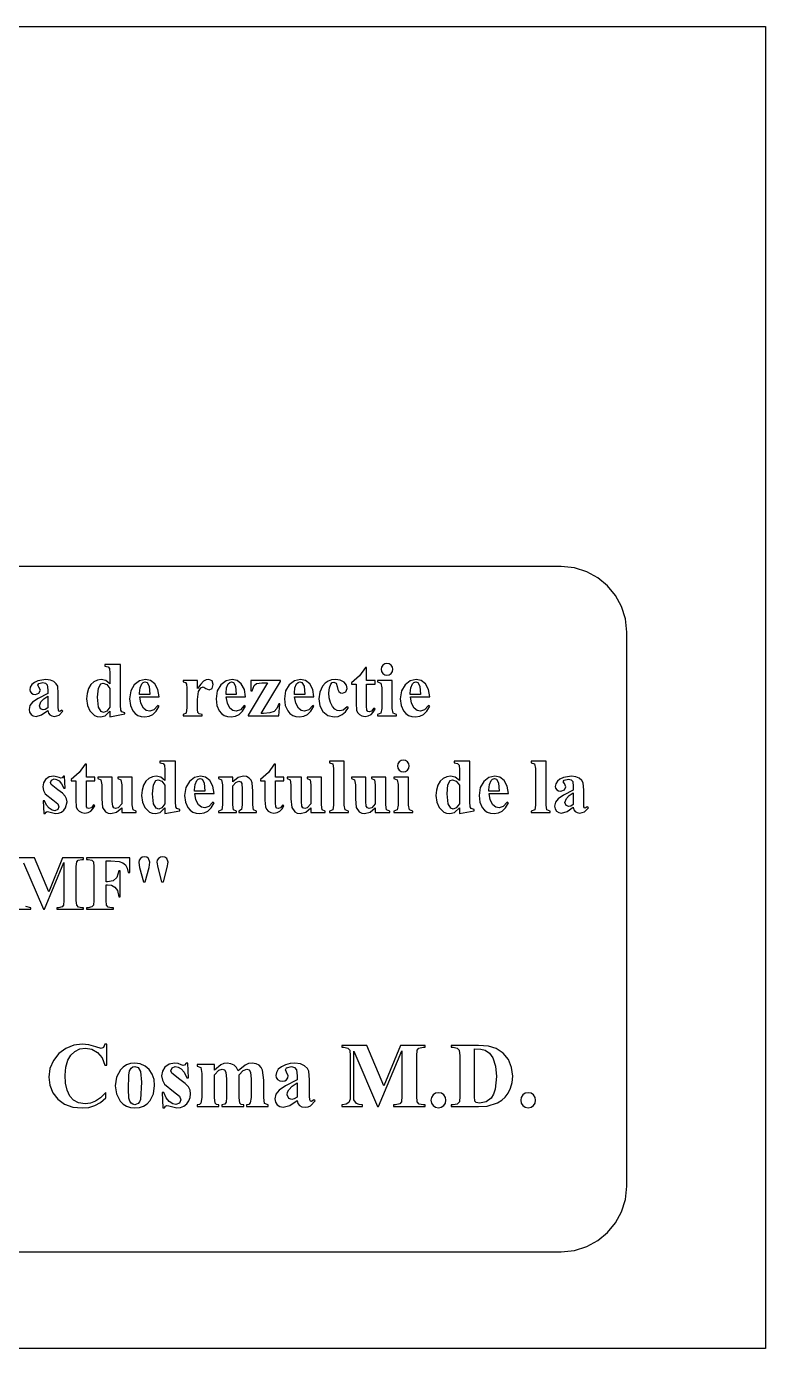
# Model space of a CAD drawing. Extents: x 59 to 205, y 231 to 301.
# Drawn here: x 165.7 to 204.8, y 230.6 to 300.6 of the extents above; entities that cross this region are included whole.
import ezdxf

# ---------------------------------------------------------------- set-up
doc = ezdxf.new("R2010")
doc.units = 0
doc.layers.add('Layer_1', color=7, linetype='CONTINUOUS')

msp = doc.modelspace()

# ---------------------------------------------------------------- linework, layer by layer
at = {"layer": 'Layer_1', "color": 7}
msp.add_lwpolyline([(58.860758, 300.593642), (204.841235, 300.593642), (204.841235, 230.61317), (58.860758, 230.61317), (58.860758, 300.593642)], close=True, dxfattribs=at)
at = {"layer": 'Layer_1', "color": 1}
msp.add_lwpolyline([(141.232379, 235.740638), (194.025574, 235.740638), (194.725796, 235.810814), (195.377203, 236.012187), (195.966064, 236.331028), (196.478648, 236.753605), (196.901226, 237.26619), (197.220067, 237.85505), (197.42144, 238.506457), (197.491615, 239.20668), (197.491615, 268.533537), (197.42144, 269.23376), (197.220067, 269.885167), (196.901226, 270.474028), (196.478648, 270.986612), (195.966064, 271.409189), (195.377203, 271.72803), (194.725796, 271.929403), (194.025574, 271.999579), (141.232379, 271.999579)], dxfattribs=at)
at = {"layer": 'Layer_1', "color": 7}
for points in [[(169.85313, 266.813192), (169.85313, 266.728859), (170.033377, 266.700746), (170.105036, 266.615306), (170.123225, 266.357338), (170.123225, 265.793444), (169.901085, 265.975348), (169.663511, 266.027711), (169.462161, 265.997005), (169.273801, 265.905343), (169.112877, 265.754023), (168.989925, 265.543745), (168.91213, 265.289914), (168.886299, 265.004105), (168.928112, 264.655748), (169.053868, 264.366348), (169.299168, 264.126552), (169.449916, 264.066619), (169.619414, 264.046644), (169.869115, 264.10893), (170.123225, 264.342647), (170.123225, 264.046644), (170.912564, 264.200986), (170.912564, 264.26658), (170.754918, 264.306819), (170.694835, 264.404383), (170.682708, 264.662351), (170.682708, 266.812642), (170.682708, 266.813192), (169.85313, 266.813192), (169.85313, 266.813192)], [(183.651703, 266.654995), (183.341919, 266.217331), (182.914174, 265.843606), (182.914174, 265.773601), (183.158364, 265.773601), (183.158364, 264.764327), (183.178207, 264.396664), (183.23422, 264.280099), (183.334203, 264.174527), (183.471467, 264.10126), (183.635715, 264.07696), (183.805008, 264.10093), (183.949111, 264.17285), (184.067982, 264.292737), (184.161577, 264.460607), (184.101492, 264.504705), (183.982069, 264.356295), (183.855651, 264.306819), (183.785645, 264.334378), (183.731628, 264.410445), (183.717847, 264.620458), (183.717847, 265.773601), (184.161577, 265.773601), (184.161577, 265.971487), (183.717847, 265.971487), (183.717847, 266.654995), (183.651703, 266.654995), (183.651703, 266.654995)], [(184.792716, 266.877135), (184.674358, 266.854093), (184.574987, 266.785083), (184.507579, 266.68571), (184.485139, 266.567351), (184.507579, 266.448718), (184.574987, 266.349069), (184.674358, 266.281661), (184.792716, 266.259221), (184.911351, 266.281661), (185.010998, 266.349069), (185.079733, 266.448718), (185.1025, 266.567351), (185.08006, 266.68571), (185.012652, 266.785083), (184.912678, 266.854093), (184.792716, 266.877135), (184.792716, 266.877135)], [(166.735455, 266.027711), (166.312122, 265.957709), (166.130613, 265.872049), (165.994072, 265.755412), (165.908541, 265.622207), (165.879969, 265.482009), (165.901152, 265.386492), (165.964306, 265.303967), (166.060146, 265.246945), (166.175972, 265.227899), (166.365592, 265.295697), (166.440005, 265.46382), (166.363938, 265.629736), (166.307714, 265.733915), (166.360077, 265.817698), (166.573398, 265.875577), (166.717816, 265.833684), (166.803256, 265.737773), (166.827508, 265.472086), (166.827508, 265.284123), (166.318351, 265.028215), (166.026042, 264.828267), (165.888022, 264.647435), (165.841937, 264.444622), (165.868647, 264.299614), (165.94832, 264.180589), (166.067671, 264.102794), (166.214007, 264.07696), (166.503271, 264.152271), (166.827508, 264.378475), (166.864868, 264.245663), (166.937202, 264.150823), (167.04484, 264.095405), (167.187451, 264.07696), (167.428884, 264.142554), (167.636692, 264.358632), (167.57716, 264.406587), (167.470777, 264.332724), (167.425026, 264.348709), (167.39526, 264.396664), (167.38534, 264.558722), (167.38534, 265.284123), (167.357227, 265.669972), (167.283835, 265.796788), (167.155481, 265.913609), (166.97345, 265.99914), (166.735455, 266.027711), (166.735455, 266.027711)], [(172.010036, 266.027711), (171.69172, 265.958257), (171.416376, 265.7499), (171.227467, 265.426071), (171.16447, 265.00631), (171.20749, 264.655351), (171.336451, 264.366348), (171.455981, 264.226457), (171.600729, 264.126552), (171.770709, 264.066619), (171.965936, 264.046644), (172.193196, 264.078607), (172.391476, 264.174527), (172.567315, 264.349493), (172.727166, 264.614396), (172.659367, 264.658493), (172.449355, 264.41651), (172.231623, 264.350363), (172.051717, 264.39185), (171.899792, 264.516279), (171.760372, 264.771104), (171.701906, 265.103874), (172.727166, 265.103874), (172.662908, 265.505121), (172.501718, 265.793444), (172.274863, 265.969038), (172.010036, 266.027711), (172.010036, 266.027711)], [(175.353706, 266.027711), (175.221157, 266.003463), (175.083611, 265.931248), (174.932218, 265.788391), (174.757842, 265.547603), (174.757842, 265.971487), (173.994408, 265.971487), (173.994408, 265.897624), (174.128354, 265.861796), (174.186232, 265.779666), (174.202217, 265.575715), (174.202217, 264.542737), (174.15812, 264.240672), (173.994408, 264.174527), (173.994408, 264.102868), (175.003686, 264.102868), (175.003686, 264.174527), (174.843832, 264.204844), (174.773827, 264.284769), (174.760049, 264.430842), (174.757842, 264.542737), (174.757842, 264.972135), (174.821785, 265.399877), (174.945808, 265.593905), (175.055499, 265.638002), (175.1018, 265.625875), (175.193853, 265.549807), (175.37741, 265.482009), (175.533403, 265.555872), (175.599547, 265.763681), (175.531199, 265.957709), (175.353706, 266.027711), (175.353706, 266.027711)], [(176.590633, 266.027711), (176.272319, 265.958257), (175.996975, 265.7499), (175.808066, 265.426071), (175.745069, 265.00631), (175.788089, 264.655351), (175.917047, 264.366348), (176.036578, 264.226457), (176.181327, 264.126552), (176.351308, 264.066619), (176.546535, 264.046644), (176.77407, 264.078607), (176.972626, 264.174527), (177.148465, 264.349493), (177.308315, 264.614396), (177.239964, 264.658493), (177.030504, 264.41651), (176.812773, 264.350363), (176.632868, 264.39185), (176.480941, 264.516279), (176.341522, 264.771104), (176.283056, 265.103874), (177.308315, 265.103874), (177.243784, 265.505121), (177.082317, 265.793444), (176.855463, 265.969038), (176.590633, 266.027711), (176.590633, 266.027711)], [(177.580064, 265.971487), (177.580064, 265.427989), (177.650069, 265.427989), (177.758107, 265.701942), (177.893706, 265.81384), (178.17152, 265.849669), (178.471381, 265.849669), (177.443915, 264.146965), (177.443915, 264.102868), (179.071103, 264.102868), (179.126775, 264.742277), (179.071103, 264.742277), (178.964207, 264.495892), (178.81534, 264.340443), (178.591816, 264.258115), (178.261368, 264.230749), (178.133485, 264.230749), (179.152683, 265.91747), (179.152683, 265.971487), (177.580064, 265.971487), (177.580064, 265.971487)], [(180.212119, 266.027711), (179.893804, 265.958257), (179.618459, 265.7499), (179.42955, 265.426071), (179.366553, 265.00631), (179.409573, 264.655351), (179.538534, 264.366348), (179.658064, 264.226457), (179.802812, 264.126552), (179.972793, 264.066619), (180.168019, 264.046644), (180.395555, 264.078607), (180.59411, 264.174527), (180.76995, 264.349493), (180.929799, 264.614396), (180.861451, 264.658493), (180.651988, 264.41651), (180.434257, 264.350363), (180.254352, 264.39185), (180.102425, 264.516279), (179.963006, 264.771104), (179.90454, 265.103874), (180.929799, 265.103874), (180.865268, 265.505121), (180.703801, 265.793444), (180.476947, 265.969038), (180.212119, 266.027711), (180.212119, 266.027711)], [(182.060895, 266.027711), (181.856676, 266.00581), (181.675705, 265.940139), (181.517969, 265.83075), (181.383452, 265.677691), (181.230511, 265.364984), (181.179501, 265.00631), (181.235436, 264.639106), (181.403295, 264.328866), (181.664579, 264.117304), (182.000813, 264.046644), (182.216218, 264.076748), (182.418632, 264.166809), (182.599935, 264.320266), (182.748259, 264.536675), (182.686523, 264.58463), (182.478714, 264.410445), (182.292955, 264.364694), (182.152876, 264.386204), (182.032783, 264.450685), (181.902365, 264.599076), (181.802924, 264.808424), (181.740048, 265.055659), (181.719141, 265.313887), (181.744973, 265.590779), (181.82277, 265.785728), (181.897905, 265.862197), (181.987032, 265.887704), (182.095069, 265.837541), (182.152948, 265.661706), (182.185309, 265.492321), (182.246654, 265.383892), (182.334501, 265.325545), (182.442335, 265.306171), (182.622582, 265.373972), (182.692588, 265.555872), (182.649568, 265.72725), (182.520607, 265.881639), (182.320729, 265.991149), (182.060895, 266.027711), (182.060895, 266.027711)], [(184.289457, 265.971487), (184.289457, 265.897624), (184.46695, 265.833684), (184.513251, 265.581778), (184.513251, 264.490373), (184.473012, 264.246737), (184.289457, 264.174527), (184.289457, 264.102868), (185.298732, 264.102868), (185.298732, 264.174527), (185.118485, 264.236814), (185.072734, 264.490373), (185.072734, 265.971487), (184.289457, 265.971487), (184.289457, 265.971487)], [(186.343838, 266.027711), (186.025522, 265.958257), (185.750177, 265.7499), (185.561268, 265.426071), (185.498272, 265.00631), (185.541292, 264.655351), (185.670252, 264.366348), (185.789782, 264.226457), (185.934531, 264.126552), (186.104512, 264.066619), (186.29974, 264.046644), (186.527274, 264.078607), (186.725828, 264.174527), (186.90167, 264.349493), (187.06152, 264.614396), (186.993169, 264.658493), (186.783706, 264.41651), (186.565977, 264.350363), (186.386072, 264.39185), (186.234146, 264.516279), (186.094726, 264.771104), (186.036258, 265.103874), (187.06152, 265.103874), (186.996986, 265.505121), (186.835519, 265.793444), (186.608666, 265.969038), (186.343838, 266.027711), (186.343838, 266.027711)], [(169.761628, 265.829826), (169.958916, 265.758838), (170.123225, 265.545949), (170.123225, 264.562583), (169.962306, 264.35555), (169.791394, 264.286423), (169.665715, 264.324458), (169.523503, 264.570299), (169.471687, 265.093954), (169.517438, 265.571857), (169.63981, 265.789586), (169.761628, 265.829826), (169.761628, 265.829826)], [(171.979717, 265.897624), (172.091615, 265.861796), (172.199653, 265.679895), (172.235481, 265.237819), (171.691983, 265.237819), (171.691983, 265.307824), (171.721483, 265.584714), (171.809943, 265.795651), (171.885336, 265.872119), (171.979717, 265.897624), (171.979717, 265.897624)], [(176.560869, 265.897624), (176.672765, 265.861796), (176.780802, 265.679895), (176.816631, 265.237819), (176.273133, 265.237819), (176.273133, 265.307824), (176.302634, 265.584714), (176.391093, 265.795651), (176.466488, 265.872119), (176.560869, 265.897624), (176.560869, 265.897624)], [(180.182353, 265.897624), (180.294249, 265.861796), (180.402286, 265.679895), (180.438117, 265.237819), (179.894619, 265.237819), (179.894619, 265.307824), (179.923842, 265.584714), (180.012027, 265.795651), (180.087696, 265.872119), (180.182353, 265.897624), (180.182353, 265.897624)], [(186.314072, 265.897624), (186.425967, 265.861796), (186.534007, 265.679895), (186.569835, 265.237819), (186.026338, 265.237819), (186.026338, 265.307824), (186.055562, 265.584714), (186.143745, 265.795651), (186.219415, 265.872119), (186.314072, 265.897624), (186.314072, 265.897624)], [(166.827508, 265.150178), (166.827508, 264.524548), (166.703483, 264.44062), (166.595448, 264.412652), (166.45599, 264.46667), (166.389843, 264.628177), (166.467564, 264.846459), (166.616559, 265.003315), (166.827508, 265.150178), (166.827508, 265.150178)], [(185.660329, 261.760204), (185.541973, 261.737436), (185.4426, 261.668702), (185.375191, 261.569055), (185.352752, 261.45042), (185.375191, 261.332061), (185.4426, 261.232691), (185.541973, 261.165281), (185.660329, 261.142843), (185.778689, 261.165281), (185.878061, 261.232691), (185.947071, 261.332061), (185.970113, 261.45042), (185.947673, 261.569055), (185.880265, 261.668702), (185.780291, 261.737436), (185.660329, 261.760204), (185.660329, 261.760204)], [(168.810229, 261.538614), (168.500448, 261.100949), (168.072703, 260.727225), (168.072703, 260.65722), (168.31634, 260.65722), (168.31634, 259.647945), (168.336186, 259.280286), (168.392197, 259.163719), (168.492178, 259.058146), (168.629722, 258.98488), (168.794244, 258.960582), (168.963451, 258.984551), (169.107365, 259.05647), (169.226045, 259.176356), (169.319552, 259.344226), (169.26002, 259.388323), (169.140598, 259.239915), (169.01418, 259.190438), (168.944174, 259.218), (168.890157, 259.294067), (168.875826, 259.50408), (168.875826, 260.65722), (169.319552, 260.65722), (169.319552, 260.855109), (168.875826, 260.855109), (168.875826, 261.538614), (168.810229, 261.538614), (168.810229, 261.538614)], [(172.767405, 261.696263), (172.767405, 261.612477), (172.947101, 261.584365), (173.019311, 261.498375), (173.03695, 261.240957), (173.03695, 260.677066), (172.81536, 260.858967), (172.577235, 260.91078), (172.375884, 260.880349), (172.187526, 260.788961), (172.026877, 260.637643), (171.904203, 260.427364), (171.82613, 260.173533), (171.80002, 259.887724), (171.84211, 259.539368), (171.968143, 259.24997), (172.213441, 259.010172), (172.364191, 258.950238), (172.533688, 258.930263), (172.78339, 258.992552), (173.03695, 259.226266), (173.03695, 258.930263), (173.826842, 259.084054), (173.826842, 259.150198), (173.668642, 259.190438), (173.60856, 259.288002), (173.596983, 259.54597), (173.596983, 261.696263), (172.767405, 261.696263), (172.767405, 261.696263)], [(178.826914, 261.538614), (178.517132, 261.100949), (178.089388, 260.727225), (178.089388, 260.65722), (178.333575, 260.65722), (178.333575, 259.647945), (178.353421, 259.280286), (178.409433, 259.163719), (178.509414, 259.058146), (178.64668, 258.98488), (178.810928, 258.960582), (178.980222, 258.984551), (179.124325, 259.05647), (179.243194, 259.176356), (179.336787, 259.344226), (179.276705, 259.388323), (179.157281, 259.239915), (179.030864, 259.190438), (178.960859, 259.218), (178.906842, 259.294067), (178.893061, 259.50408), (178.893061, 260.65722), (179.336787, 260.65722), (179.336787, 260.855109), (178.893061, 260.855109), (178.893061, 261.538614), (178.826914, 261.538614), (178.826914, 261.538614)], [(181.745049, 261.696263), (181.745049, 261.6224), (181.923092, 261.558457), (181.96884, 261.308758), (181.96884, 259.373992), (181.929154, 259.130355), (181.745049, 259.058146), (181.745049, 258.986487), (182.754324, 258.986487), (182.754324, 259.058146), (182.574627, 259.120432), (182.528326, 259.373992), (182.528326, 261.696263), (181.745049, 261.696263), (181.745049, 261.696263)], [(188.356325, 261.696263), (188.356325, 261.612477), (188.536572, 261.584365), (188.608231, 261.498375), (188.62642, 261.240957), (188.62642, 260.677066), (188.40428, 260.858967), (188.166705, 260.91078), (187.965356, 260.880349), (187.776996, 260.788961), (187.616071, 260.637643), (187.49312, 260.427364), (187.415048, 260.173533), (187.38894, 259.887724), (187.43103, 259.539368), (187.557063, 259.24997), (187.802362, 259.010172), (187.953111, 258.950238), (188.122608, 258.930263), (188.37231, 258.992552), (188.62642, 259.226266), (188.62642, 258.930263), (189.415759, 259.084054), (189.415759, 259.150198), (189.258112, 259.190438), (189.19803, 259.288002), (189.185903, 259.54597), (189.185903, 261.696263), (188.356325, 261.696263), (188.356325, 261.696263)], [(192.433662, 261.696263), (192.433662, 261.6224), (192.611705, 261.558457), (192.657456, 261.308758), (192.657456, 259.373992), (192.61777, 259.130355), (192.433662, 259.058146), (192.433662, 258.986487), (193.442937, 258.986487), (193.442937, 259.058146), (193.263243, 259.120432), (193.216939, 259.373992), (193.216939, 261.696263), (192.433662, 261.696263), (192.433662, 261.696263)], [(167.147215, 260.91078), (166.898436, 260.866831), (166.715612, 260.734944), (166.604774, 260.550582), (166.567886, 260.345235), (166.60078, 260.155942), (166.699627, 259.983637), (167.095399, 259.660072), (167.36329, 259.447855), (167.422822, 259.28194), (167.361085, 259.138071), (167.20509, 259.080193), (167.060759, 259.113087), (166.907436, 259.211935), (166.768026, 259.376844), (166.661592, 259.607709), (166.593794, 259.607709), (166.625764, 258.936328), (166.691358, 258.936328), (166.740983, 259.011195), (166.801602, 259.036096), (166.883732, 259.014599), (167.241471, 258.930263), (167.405786, 258.95024), (167.555113, 259.010191), (167.68107, 259.10763), (167.775049, 259.240047), (167.85277, 259.54597), (167.8294, 259.709357), (167.759064, 259.855754), (167.616602, 260.010211), (167.373213, 260.19365), (167.015473, 260.475319), (166.975234, 260.579499), (167.033112, 260.705178), (167.17312, 260.761402), (167.303207, 260.735293), (167.433295, 260.65722), (167.562572, 260.508438), (167.686855, 260.269718), (167.754653, 260.269718), (167.724887, 260.906922), (167.657089, 260.906922), (167.587083, 260.820931), (167.529205, 260.807153), (167.441011, 260.836916), (167.147215, 260.91078), (167.147215, 260.91078)], [(169.489879, 260.855109), (169.489879, 260.781245), (169.651384, 260.712894), (169.691623, 260.449414), (169.691623, 259.708028), (169.733516, 259.254378), (169.897227, 259.026176), (170.029568, 258.954235), (170.178897, 258.930263), (170.478758, 259.002472), (170.746649, 259.236189), (170.746649, 258.986487), (171.508428, 258.986487), (171.508428, 259.058146), (171.346371, 259.12429), (171.306132, 259.392181), (171.306132, 260.855109), (170.544905, 260.855109), (170.544905, 260.781245), (170.706963, 260.712894), (170.746649, 260.449414), (170.746649, 259.45006), (170.554825, 259.240047), (170.42474, 259.202014), (170.328827, 259.232331), (170.269298, 259.319972), (170.251106, 259.577943), (170.251106, 260.855109), (169.489879, 260.855109), (169.489879, 260.855109)], [(172.675352, 260.712894), (172.87264, 260.642182), (173.03695, 260.429568), (173.03695, 259.446202), (172.876306, 259.23917), (172.705669, 259.170041), (172.579439, 259.208077), (172.437778, 259.453918), (172.385411, 259.977572), (172.431716, 260.455476), (172.553534, 260.673208), (172.675352, 260.712894), (172.675352, 260.712894)], [(174.923758, 260.91078), (174.605444, 260.841325), (174.3301, 260.632969), (174.141191, 260.309415), (174.078194, 259.889931), (174.121214, 259.538971), (174.250175, 259.24997), (174.369704, 259.110078), (174.514452, 259.010172), (174.684433, 258.950238), (174.87966, 258.930263), (175.107195, 258.962227), (175.305751, 259.058146), (175.48159, 259.233112), (175.64144, 259.498015), (175.573642, 259.542112), (175.363629, 259.300129), (175.145898, 259.233985), (174.965993, 259.275471), (174.814066, 259.3999), (174.674647, 259.654725), (174.616181, 259.987495), (175.64144, 259.987495), (175.576909, 260.388742), (175.415442, 260.677066), (175.188588, 260.852382), (174.923758, 260.91078), (174.923758, 260.91078)], [(174.893992, 260.781245), (175.00589, 260.744864), (175.113927, 260.563514), (175.149758, 260.121441), (174.606258, 260.121441), (174.606258, 260.191443), (174.635759, 260.468333), (174.724218, 260.67927), (174.799613, 260.75574), (174.893992, 260.781245), (174.893992, 260.781245)], [(177.19642, 260.91078), (176.912544, 260.839123), (176.636384, 260.613126), (176.636384, 260.855109), (175.875157, 260.855109), (175.875157, 260.781245), (176.037215, 260.712894), (176.076901, 260.449414), (176.076901, 259.393835), (176.043277, 259.134213), (175.875157, 259.058146), (175.875157, 258.986487), (176.820491, 258.986487), (176.820491, 259.058146), (176.674419, 259.128151), (176.636937, 259.393835), (176.636937, 260.395394), (176.790793, 260.579771), (176.956641, 260.641235), (177.050347, 260.607061), (177.112083, 260.515559), (177.130273, 260.22562), (177.130273, 259.393835), (177.098302, 259.14634), (176.946168, 259.058146), (176.946168, 258.986487), (177.891502, 258.986487), (177.891502, 259.058146), (177.727791, 259.12429), (177.689758, 259.393835), (177.689758, 260.121441), (177.657785, 260.559105), (177.597846, 260.696723), (177.497935, 260.809357), (177.362666, 260.885551), (177.19642, 260.91078), (177.19642, 260.91078)], [(179.506564, 260.855109), (179.506564, 260.781245), (179.668619, 260.712894), (179.708308, 260.449414), (179.708308, 259.708028), (179.750751, 259.254378), (179.914463, 259.026176), (180.046803, 258.954235), (180.196132, 258.930263), (180.495993, 259.002472), (180.763884, 259.236189), (180.763884, 258.986487), (181.525113, 258.986487), (181.525113, 259.058146), (181.363606, 259.12429), (181.323369, 259.392181), (181.323369, 260.855109), (180.56214, 260.855109), (180.56214, 260.781245), (180.723647, 260.712894), (180.763884, 260.449414), (180.763884, 259.45006), (180.572063, 259.240047), (180.441975, 259.202014), (180.346062, 259.232331), (180.28598, 259.319972), (180.268341, 259.577943), (180.268341, 260.855109), (179.506564, 260.855109), (179.506564, 260.855109)], [(182.920239, 260.855109), (182.920239, 260.781245), (183.082297, 260.712894), (183.121983, 260.449414), (183.121983, 259.708028), (183.163876, 259.254378), (183.328138, 259.026176), (183.46048, 258.954235), (183.60981, 258.930263), (183.909671, 259.002472), (184.177562, 259.236189), (184.177562, 258.986487), (184.938789, 258.986487), (184.938789, 259.058146), (184.776731, 259.12429), (184.737045, 259.392181), (184.737045, 260.855109), (183.975265, 260.855109), (183.975265, 260.781245), (184.137323, 260.712894), (184.177562, 260.449414), (184.177562, 259.45006), (183.985738, 259.240047), (183.855651, 259.202014), (183.75974, 259.232331), (183.699658, 259.319972), (183.681466, 259.577943), (183.681466, 260.855109), (182.920239, 260.855109), (182.920239, 260.855109)], [(185.15652, 260.855109), (185.15652, 260.781245), (185.334563, 260.717305), (185.380314, 260.465399), (185.380314, 259.373992), (185.340625, 259.130355), (185.15652, 259.058146), (185.15652, 258.986487), (186.165795, 258.986487), (186.165795, 259.058146), (185.986098, 259.120432), (185.940347, 259.373992), (185.940347, 260.855109), (185.15652, 260.855109), (185.15652, 260.855109)], [(188.264269, 260.712894), (188.461832, 260.642182), (188.62642, 260.429568), (188.62642, 259.446202), (188.465501, 259.23917), (188.294589, 259.170041), (188.168359, 259.208077), (188.026698, 259.453918), (187.974882, 259.977572), (188.020633, 260.455476), (188.142451, 260.673208), (188.264269, 260.712894), (188.264269, 260.712894)], [(190.513231, 260.91078), (190.194915, 260.841325), (189.91957, 260.632969), (189.730662, 260.309415), (189.667665, 259.889931), (189.710684, 259.538971), (189.839645, 259.24997), (189.959175, 259.110078), (190.103923, 259.010172), (190.273904, 258.950238), (190.469131, 258.930263), (190.696391, 258.962227), (190.894671, 259.058146), (191.07051, 259.233112), (191.23036, 259.498015), (191.162562, 259.542112), (190.952549, 259.300129), (190.734817, 259.233985), (190.554912, 259.275471), (190.402986, 259.3999), (190.263566, 259.654725), (190.2051, 259.987495), (191.23036, 259.987495), (191.165826, 260.388742), (191.004362, 260.677066), (190.777782, 260.852382), (190.513231, 260.91078), (190.513231, 260.91078)], [(190.482911, 260.781245), (190.59481, 260.744864), (190.702847, 260.563514), (190.738675, 260.121441), (190.195177, 260.121441), (190.195177, 260.191443), (190.224678, 260.468333), (190.313138, 260.67927), (190.38853, 260.75574), (190.482911, 260.781245), (190.482911, 260.781245)], [(194.560252, 260.91078), (194.136368, 260.841328), (193.955133, 260.755669), (193.818868, 260.639031), (193.733337, 260.505827), (193.704766, 260.365628), (193.725673, 260.270113), (193.788549, 260.187585), (193.884665, 260.130565), (194.000769, 260.111518), (194.190386, 260.179319), (194.264249, 260.347439), (194.188182, 260.513354), (194.132508, 260.616984), (194.184324, 260.70132), (194.398194, 260.759195), (194.542063, 260.717305), (194.62805, 260.621392), (194.652305, 260.355155), (194.652305, 260.167742), (194.143146, 259.911835), (193.850839, 259.711888), (193.712817, 259.531057), (193.666731, 259.328241), (193.693166, 259.183234), (193.772564, 259.064208), (193.891917, 258.986413), (194.038251, 258.960582), (194.32779, 259.035891), (194.652305, 259.262097), (194.689663, 259.129282), (194.761996, 259.034442), (194.86936, 258.979025), (195.011698, 258.960582), (195.253681, 259.026176), (195.461489, 259.242251), (195.401407, 259.290209), (195.295574, 259.216346), (195.249823, 259.232331), (195.219506, 259.280286), (195.209583, 259.44179), (195.209583, 260.167742), (195.181471, 260.55304), (195.10808, 260.680133), (194.979727, 260.79723), (194.79797, 260.882486), (194.560252, 260.91078), (194.560252, 260.91078)], [(194.652305, 260.033797), (194.652305, 259.408166), (194.528279, 259.324239), (194.420242, 259.296271), (194.280234, 259.350291), (194.21464, 259.511796), (194.292361, 259.730078), (194.441355, 259.886934), (194.652305, 260.033797), (194.652305, 260.033797)], [(165.548138, 256.324118), (166.603714, 253.870109), (166.651672, 253.870109), (167.690713, 256.342307), (167.690713, 254.333681), (167.668662, 254.081775), (167.588737, 253.985862), (167.396914, 253.943972), (167.309269, 253.943972), (167.309269, 253.870109), (168.724241, 253.870109), (168.724241, 253.943972), (168.636047, 253.943972), (168.454146, 253.982004), (168.364298, 254.074056), (168.342248, 254.333681), (168.342248, 256.120168), (168.364298, 256.37042), (168.444223, 256.464126), (168.636047, 256.506019), (168.724241, 256.506019), (168.724241, 256.579882), (167.620707, 256.579882), (166.885386, 254.793393), (166.124159, 256.579882), (165.016767, 256.579882)], [(168.887953, 256.579882), (168.887953, 256.506019), (168.977798, 256.506019), (169.158048, 256.466333), (169.247896, 256.375931), (169.269943, 256.11631), (169.269943, 254.333681), (169.247896, 254.081775), (169.167968, 253.985862), (168.977798, 253.943972), (168.887953, 253.943972), (168.887953, 253.870109), (170.305126, 253.870109), (170.305126, 253.943972), (170.215278, 253.943972), (170.033377, 253.982004), (169.943529, 254.074056), (169.921479, 254.333681), (169.921479, 255.163259), (169.999203, 255.163259), (170.201689, 255.132226), (170.381193, 255.039237), (170.518074, 254.851355), (170.589002, 254.531567), (170.659007, 254.531567), (170.659007, 255.892516), (170.589002, 255.892516), (170.484823, 255.546904), (170.292999, 255.365003), (169.999203, 255.310986), (169.921479, 255.310986), (169.921479, 256.423887), (170.173385, 256.423887), (170.617114, 256.394123), (170.808737, 256.320729), (170.948395, 256.208362), (171.042319, 256.040991), (171.092261, 255.802668), (171.174393, 255.802668), (171.174393, 256.579882), (168.887953, 256.579882), (168.887953, 256.579882)], [(171.946093, 256.642169), (171.832595, 256.620056), (171.73608, 256.553974), (171.671601, 256.458463), (171.65009, 256.343961), (171.690329, 256.080481), (171.898138, 255.310986), (171.995702, 255.310986), (172.193591, 256.076623), (172.241546, 256.354435), (172.163825, 256.550116), (172.070448, 256.619126), (171.946093, 256.642169), (171.946093, 256.642169)], [(172.913477, 256.642169), (172.798045, 256.620056), (172.699604, 256.553974), (172.633522, 256.458996), (172.611409, 256.350026), (172.659367, 256.078277), (172.861111, 255.310986), (172.961433, 255.310986), (173.153256, 256.078277), (173.205069, 256.356088), (173.129002, 256.547912), (173.038228, 256.618523), (172.913477, 256.642169), (172.913477, 256.642169)], [(165.016767, 253.870109), (165.943909, 253.870109), (165.943909, 253.943972), (165.670507, 254.005708)], [(168.658094, 246.728012), (168.207909, 246.670868), (167.782765, 246.499257), (167.414437, 246.223851), (167.129576, 245.855438), (166.94892, 245.428594), (166.888693, 244.977902), (166.942754, 244.551694), (167.105322, 244.150528), (167.37007, 243.807011), (167.725437, 243.554113), (168.157085, 243.398617), (168.645967, 243.346857), (169.014414, 243.378373), (169.332783, 243.473084), (169.62262, 243.640487), (169.900535, 243.885394), (169.900535, 244.164859), (169.625534, 243.886437), (169.36365, 243.704597), (169.097852, 243.604237), (168.80582, 243.570651), (168.468348, 243.616015), (168.200036, 243.751999), (167.997329, 243.978619), (167.856628, 244.291088), (167.774357, 244.667783), (167.746937, 245.082634), (167.784618, 245.503637), (167.897418, 245.8841), (168.048092, 246.138582), (168.266731, 246.339404), (168.532024, 246.470018), (168.822356, 246.513588), (169.165825, 246.455158), (169.471137, 246.279875), (169.712128, 245.994904), (169.8625, 245.60739), (169.955103, 245.60739), (169.955103, 246.728012), (169.8625, 246.728012), (169.788086, 246.549416), (169.656895, 246.494296), (169.377981, 246.580286), (169.0085, 246.691113), (168.658094, 246.728012), (168.658094, 246.728012)], [(182.398789, 246.654149), (182.398789, 246.565955), (182.501314, 246.565955), (182.718493, 246.51855), (182.82598, 246.411063), (182.851888, 246.10569), (182.851888, 244.059579), (182.846926, 243.816492), (182.773063, 243.642307), (182.632505, 243.541986), (182.432412, 243.508915), (182.398789, 243.508915), (182.398789, 243.420721), (183.50563, 243.420721), (183.50563, 243.508915), (183.312981, 243.527365), (183.178758, 243.582776), (183.045365, 243.778457), (183.033238, 244.071706), (183.033238, 246.348776), (184.292215, 243.420721), (184.34954, 243.420721), (185.589774, 246.370273), (185.589774, 243.973588), (185.563315, 243.673177), (185.467955, 243.559074), (185.239203, 243.508915), (185.13392, 243.508915), (185.13392, 243.420721), (186.822842, 243.420721), (186.822842, 243.508915), (186.717562, 243.508915), (186.500381, 243.554113), (186.393447, 243.663804), (186.366988, 243.973588), (186.366988, 246.10569), (186.393447, 246.403897), (186.488807, 246.515793), (186.717562, 246.565955), (186.822842, 246.565955), (186.822842, 246.654149), (185.50599, 246.654149), (184.628454, 244.522048), (183.720051, 246.654149), (182.398789, 246.654149), (182.398789, 246.654149)], [(188.193714, 246.654149), (188.193714, 246.565955), (188.301201, 246.565955), (188.515625, 246.51855), (188.623112, 246.411063), (188.64957, 246.101279), (188.64957, 243.973588), (188.628074, 243.673177), (188.515625, 243.551909), (188.301201, 243.508915), (188.193714, 243.508915), (188.193714, 243.420721), (189.641206, 243.420721), (190.099267, 243.449383), (190.654892, 243.623015), (190.870073, 243.755612), (191.057829, 243.923979), (191.215864, 244.136834), (191.341705, 244.398576), (191.423977, 244.700203), (191.451397, 245.028064), (191.395266, 245.49605), (191.227052, 245.912763), (190.952922, 246.254391), (190.573863, 246.497053), (190.164172, 246.61495), (189.641206, 246.654149), (188.193714, 246.654149), (188.193714, 246.654149)], [(189.426785, 246.470595), (189.768401, 246.453843), (189.996741, 246.398936), (190.217788, 246.247551), (190.394717, 246.003164), (190.541445, 245.568566), (190.590399, 245.008771), (190.518901, 244.337462), (190.429503, 244.077822), (190.304318, 243.868859), (190.047422, 243.665018), (189.696327, 243.59711), (189.510018, 243.632938), (189.445525, 243.701839), (189.426785, 243.94768), (189.426785, 246.470595), (189.426785, 246.470595)], [(171.441181, 245.717081), (171.211898, 245.694721), (171.008193, 245.627642), (170.830123, 245.515848), (170.677747, 245.359345), (170.470234, 244.973076), (170.401036, 244.524805), (170.468946, 244.087781), (170.672785, 243.706801), (170.823255, 243.552413), (171.002736, 243.442176), (171.211132, 243.376056), (171.448346, 243.354023), (171.690847, 243.378094), (171.905628, 243.450365), (172.092686, 243.570929), (172.252019, 243.739875), (172.432674, 244.098272), (172.492899, 244.534175), (172.460095, 244.850184), (172.36171, 245.139959), (172.202497, 245.384877), (171.982474, 245.5666), (171.721962, 245.679401), (171.441181, 245.717081), (171.441181, 245.717081)], [(173.551232, 245.717081), (173.254466, 245.66454), (173.036397, 245.507068), (172.904084, 245.287252), (172.860008, 245.042395), (172.899208, 244.816459), (173.017104, 244.610793), (173.489496, 244.224391), (173.809203, 243.971384), (173.880309, 243.773498), (173.806445, 243.602068), (173.620687, 243.532616), (173.448285, 243.572092), (173.265152, 243.690263), (173.098855, 243.886836), (172.971906, 244.162104), (172.890877, 244.162104), (172.928909, 243.361189), (173.007734, 243.361189), (173.066771, 243.450529), (173.138925, 243.48025), (173.236489, 243.453791), (173.663681, 243.354023), (173.859761, 243.377856), (174.037955, 243.449383), (174.188223, 243.565494), (174.300334, 243.723336), (174.370164, 243.904001), (174.39349, 244.088241), (174.365287, 244.283309), (174.281042, 244.458107), (174.111124, 244.642287), (173.820777, 244.861045), (173.394136, 245.197287), (173.346181, 245.32131), (173.415633, 245.47124), (173.582652, 245.537938), (173.737544, 245.507203), (173.892436, 245.414465), (174.047001, 245.236612), (174.195605, 244.951443), (174.276631, 244.951443), (174.240802, 245.712122), (174.159774, 245.712122), (174.07599, 245.609597), (174.007089, 245.593059), (173.901806, 245.628887), (173.7295, 245.695044), (173.551232, 245.717081), (173.551232, 245.717081)], [(176.337076, 245.717081), (176.158216, 245.696839), (175.993668, 245.636055), (175.654671, 245.357138), (175.654671, 245.650386), (174.746268, 245.650386), (174.746268, 245.562192), (174.939192, 245.481163), (174.987148, 245.166418), (174.987148, 243.906891), (174.946358, 243.59711), (174.866583, 243.536133), (174.746268, 243.506158), (174.746268, 243.420721), (175.89555, 243.420721), (175.89555, 243.506158), (175.77267, 243.535627), (175.699869, 243.594903), (175.654671, 243.906891), (175.654671, 245.104131), (175.893346, 245.357138), (176.067531, 245.4073), (176.186592, 245.364303), (176.267621, 245.244692), (176.291325, 244.865456), (176.291325, 243.906891), (176.272582, 243.65168), (176.200923, 243.551909), (176.055404, 243.506158), (176.055404, 243.420721), (177.209648, 243.420721), (177.209648, 243.506158), (177.079602, 243.535542), (176.999635, 243.604275), (176.959395, 243.906891), (176.959395, 245.104131), (177.171615, 245.328475), (177.378871, 245.404543), (177.497935, 245.364303), (177.574552, 245.244692), (177.598256, 244.865456), (177.598256, 243.906891), (177.55526, 243.611441), (177.4731, 243.538522), (177.35517, 243.506158), (177.35517, 243.420721), (178.507209, 243.420721), (178.507209, 243.506158), (178.311528, 243.587737), (178.266327, 243.906891), (178.266327, 244.820255), (178.211206, 245.340052), (178.137309, 245.489729), (178.020486, 245.609597), (177.860779, 245.690168), (177.653377, 245.717081), (177.465969, 245.693251), (177.285715, 245.621721), (176.921363, 245.311387), (176.825885, 245.490306), (176.697019, 245.616762), (176.534336, 245.691962), (176.337076, 245.717081), (176.337076, 245.717081)], [(179.923282, 245.717081), (179.66578, 245.696332), (179.417816, 245.633848), (179.201371, 245.531891), (179.03858, 245.392969), (178.936799, 245.233706), (178.902981, 245.066096), (178.927827, 244.952236), (179.002752, 244.853879), (179.117332, 244.785749), (179.255759, 244.76293), (179.382746, 244.783448), (179.48231, 244.844509), (179.548466, 244.936207), (179.570504, 245.044599), (179.480103, 245.242485), (179.413408, 245.36651), (179.475144, 245.466832), (179.730355, 245.535734), (179.901785, 245.485571), (180.004311, 245.371472), (180.032973, 245.053972), (180.032973, 244.830178), (179.425697, 244.524765), (179.077166, 244.286127), (178.912625, 244.07049), (178.857783, 243.828619), (178.889299, 243.65547), (178.98401, 243.513323), (179.126388, 243.42031), (179.300959, 243.389301), (179.646099, 243.479524), (180.032973, 243.749795), (180.0777, 243.591264), (180.164161, 243.478046), (180.292399, 243.411614), (180.462369, 243.389301), (180.61573, 243.409039), (180.751206, 243.468126), (180.999254, 243.72554), (180.927595, 243.782868), (180.801368, 243.694674), (180.746245, 243.713967), (180.710417, 243.771291), (180.69829, 243.964219), (180.69829, 244.830178), (180.665216, 245.290443), (180.577567, 245.441649), (180.424336, 245.580931), (180.207195, 245.682989), (179.923282, 245.717081), (179.923282, 245.717081)], [(171.45055, 245.547861), (171.612608, 245.497698), (171.746003, 245.276109), (171.791754, 244.720487), (171.743799, 243.804365), (171.697288, 243.674994), (171.619774, 243.577817), (171.441181, 243.518285), (171.337377, 243.540323), (171.245499, 243.606479), (171.174639, 243.714918), (171.133603, 243.863897), (171.09998, 244.341248), (171.126438, 245.092004), (171.169179, 245.318664), (171.240537, 245.454705), (171.337197, 245.524534), (171.45055, 245.547861), (171.45055, 245.547861)], [(180.032973, 244.670324), (180.032973, 243.923979), (179.885353, 243.823619), (179.756813, 243.790034), (179.589797, 243.854527), (179.510972, 244.048002), (179.534299, 244.178411), (179.604128, 244.307624), (179.781586, 244.494936), (180.032973, 244.670324), (180.032973, 244.670324)], [(187.519028, 244.154939), (187.36627, 244.125723), (187.237356, 244.038082), (187.15169, 243.909445), (187.123256, 243.75696), (187.15169, 243.6042), (187.237356, 243.475291), (187.36627, 243.389623), (187.519028, 243.361189), (187.67151, 243.389623), (187.800147, 243.475291), (187.88779, 243.6042), (187.917006, 243.75696), (187.88779, 243.909445), (187.800147, 244.038082), (187.672703, 244.125723), (187.519028, 244.154939), (187.519028, 244.154939)], [(192.269401, 244.154939), (192.116643, 244.125723), (191.987729, 244.038082), (191.902063, 243.909445), (191.873629, 243.75696), (191.902063, 243.6042), (191.987729, 243.475291), (192.116643, 243.389623), (192.269401, 243.361189), (192.421883, 243.389623), (192.550519, 243.475291), (192.638162, 243.6042), (192.667379, 243.75696), (192.638162, 243.909445), (192.550519, 244.038082), (192.423077, 244.125723), (192.269401, 244.154939), (192.269401, 244.154939)]]:
    msp.add_lwpolyline(points, dxfattribs=at)

doc.saveas('drawing.dxf')
